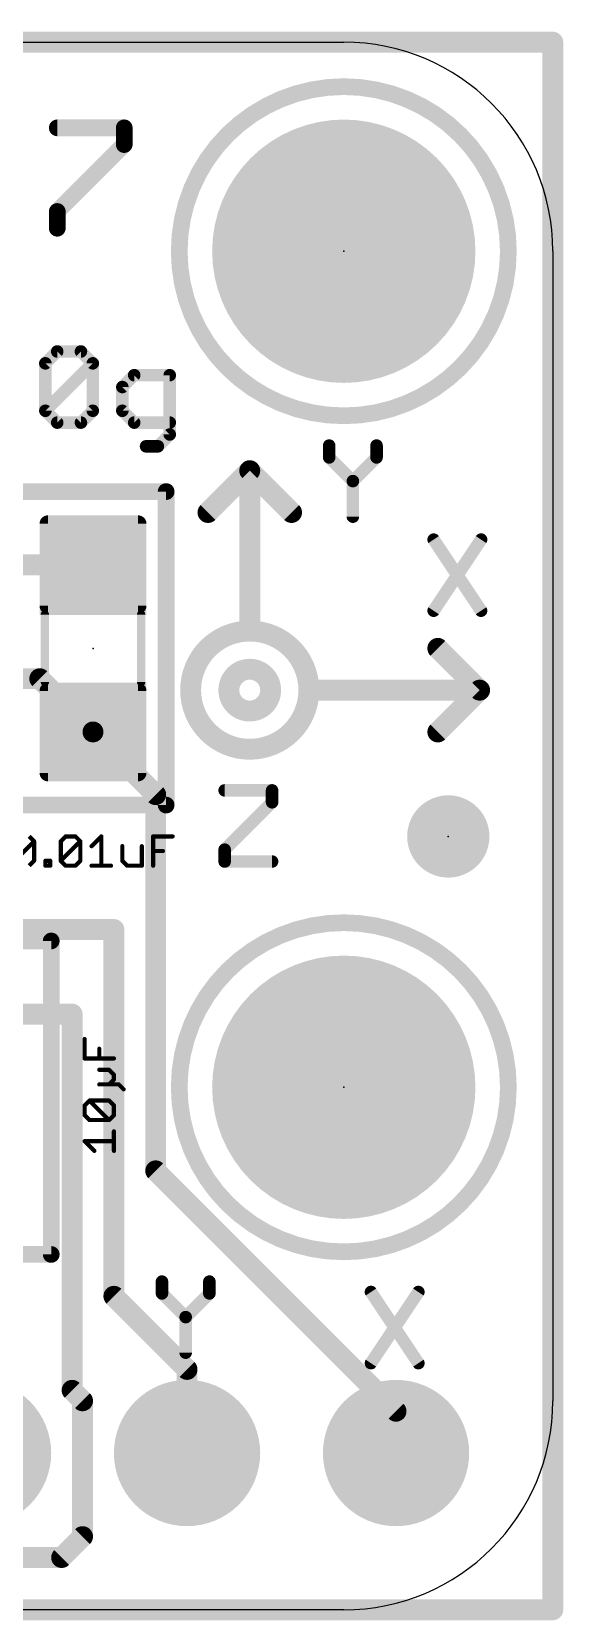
# Model space of a CAD drawing. Extents: x -1.8 to 17.6, y -13.6 to 5.7.
# Drawn here: x 11.09 to 17.55, y -13.56 to 5.74 of the extents above; entities that cross this region are included whole.
import ezdxf

# ---------------------------------------------------------------- set-up
doc = ezdxf.new("R2010")
doc.units = 0
for name, color, linetype in [('1', 12, 'CONTINUOUS'), ('16', 132, 'CONTINUOUS'), ('17', 110, 'CONTINUOUS'), ('20', 53, 'CONTINUOUS'), ('21', 40, 'CONTINUOUS'), ('23', 40, 'CONTINUOUS'), ('27', 253, 'CONTINUOUS'), ('51', 253, 'CONTINUOUS')]:
    doc.layers.add(name, color=color, linetype=linetype)

# ---------------------------------------------------------------- blocks, each defined once
blk = doc.blocks.new('RECT')
blk.add_solid([(-0.5, -0.5), (0.5, -0.5), (-0.5, 0.5), (0.5, 0.5)])
blk = doc.blocks.new('RECT192000X208000R17')
at = {"const_width": 0.102}
blk.add_lwpolyline([(0.549, -0.548), (0.549, 0.548, 0.4142), (0.498, 0.599), (-0.498, 0.599, 0.4142), (-0.549, 0.548), (-0.549, -0.548, 0.4142), (-0.498, -0.599), (0.498, -0.599, 0.4142)], format="xyb", close=True, dxfattribs=at)
blk.add_solid([(-0.5234, -0.5734), (0.5234, -0.5734), (-0.5234, 0.5734), (0.5234, 0.5734)])
blk = doc.blocks.new('PIE')
at = {"const_width": 0.5}
blk.add_lwpolyline([(0, -0.25, 1), (0, 0.25, 1), (0, -0.25)], format="xyb", dxfattribs=at)
blk = doc.blocks.new('ROUNDP')
at = {"const_width": 0.5}
blk.add_lwpolyline([(0, -0.25, 1), (0, 0.25, 1), (0, -0.25)], format="xyb", dxfattribs=at)

msp = doc.modelspace()

# ---------------------------------------------------------------- linework, layer by layer
at = {"layer": '1', "const_width": 0.254}
for points in [[(-1.6256, 5.6134), (17.4244, 5.6134)], [(17.4244, 5.6134), (17.4244, -13.4366)], [(10.9474, -0.7366), (11.8364, -0.7366)], [(9.3998, -2.1216), (11.1894, -2.1216)], [(11.1894, -2.1216), (11.8364, -2.7686)], [(11.8364, -2.7686), (12.5984, -3.5306)], [(12.5984, -3.5306), (12.5984, -8.1026)], [(8.6494, -5.1696), (12.0904, -5.1696)], [(12.0904, -5.1696), (12.0904, -9.6266)], [(11.5824, -6.1976), (10.4394, -6.1976)], [(11.5824, -10.7696), (11.5824, -6.1976)], [(12.5984, -8.1026), (15.5194, -11.0236)], [(12.0904, -9.6266), (12.9794, -10.5156)], [(12.9794, -10.5156), (12.9794, -11.5316)], [(11.5824, -10.7696), (11.7094, -10.8966)], [(11.7094, -10.8966), (11.7094, -12.5476)], [(15.5194, -11.0236), (15.5194, -11.5316)], [(11.7094, -12.5476), (11.4554, -12.8016)], [(11.4554, -12.8016), (4.0894, -12.8016)], [(17.4244, -13.4366), (-1.6256, -13.4366)]]:
    msp.add_lwpolyline(points, dxfattribs=at)
at = {"layer": '1', "const_width": 0.127}
for points in [[(17.4879, 5.6134, 1), (17.3609, 5.6134)], [(17.4244, 5.5499, 1), (17.4244, 5.6769)], [(11.8364, -0.8001, 1), (11.8364, -0.6731)], [(11.2343, -2.0767, 1), (11.1445, -2.1665)], [(11.1894, -2.1851, 1), (11.1894, -2.0581)], [(11.8813, -2.7237, 1), (11.7915, -2.8135)], [(11.7915, -2.8135, 1), (11.8813, -2.7237)], [(12.6619, -3.5306, 1), (12.5349, -3.5306)], [(12.5535, -3.5755, 1), (12.6433, -3.4857)], [(12.1539, -5.1696, 1), (12.0269, -5.1696)], [(12.0904, -5.2331, 1), (12.0904, -5.1061)], [(11.6459, -6.1976, 1), (11.5189, -6.1976)], [(11.5824, -6.2611, 1), (11.5824, -6.1341)], [(12.6433, -8.0577, 1), (12.5535, -8.1475)], [(12.5349, -8.1026, 1), (12.6619, -8.1026)], [(12.1353, -9.5817, 1), (12.0455, -9.6715)], [(12.0269, -9.6266, 1), (12.1539, -9.6266)], [(13.0429, -10.5156, 1), (12.9159, -10.5156)], [(12.9345, -10.5605, 1), (13.0243, -10.4707)], [(11.6273, -10.7247, 1), (11.5375, -10.8145)], [(11.5189, -10.7696, 1), (11.6459, -10.7696)], [(11.7729, -10.8966, 1), (11.6459, -10.8966)], [(11.6645, -10.9415, 1), (11.7543, -10.8517)], [(15.5829, -11.0236, 1), (15.4559, -11.0236)], [(15.4745, -11.0685, 1), (15.5643, -10.9787)], [(12.9159, -11.5316, 1), (13.0429, -11.5316)], [(15.4559, -11.5316, 1), (15.5829, -11.5316)], [(11.6459, -12.5476, 1), (11.7729, -12.5476)], [(11.7543, -12.5925, 1), (11.6645, -12.5027)], [(11.4105, -12.7567, 1), (11.5003, -12.8465)], [(11.4554, -12.8651, 1), (11.4554, -12.7381)], [(17.4244, -13.5001, 1), (17.4244, -13.3731)], [(17.3609, -13.4366, 1), (17.4879, -13.4366)]]:
    msp.add_lwpolyline(points, format="xyb", dxfattribs=at)
at = {"layer": '16', "const_width": 0.254}
for points in [[(-1.6256, 5.6134), (17.4244, 5.6134)], [(17.4244, 5.6134), (17.4244, -13.4366)], [(17.4244, -13.4366), (-1.6256, -13.4366)]]:
    msp.add_lwpolyline(points, dxfattribs=at)
at = {"layer": '16', "const_width": 0.127}
for points in [[(17.4879, 5.6134, 1), (17.3609, 5.6134)], [(17.4244, 5.5499, 1), (17.4244, 5.6769)], [(17.4244, -13.5001, 1), (17.4244, -13.3731)], [(17.3609, -13.4366, 1), (17.4879, -13.4366)]]:
    msp.add_lwpolyline(points, format="xyb", dxfattribs=at)
at = {"layer": '20'}
for p, q in [((0.9144, 5.6134), (14.8844, 5.6134)), ((17.4244, 3.0734), (17.4244, -10.8966)), ((14.8844, -13.4366), (0.9144, -13.4366))]:
    msp.add_line(p, q, dxfattribs=at)
for centre, start, end in [((14.8844, 3.0734), 0, 90), ((14.8844, -10.8966), 270, 0)]:
    msp.add_arc(centre, 2.54, start, end, dxfattribs=at)
at = {"layer": '21'}
for points, const_width in [([(14.8844, 1.0734, 1), (14.8844, 5.0734, 1), (14.8844, 1.0734)], 0.2032), ([(11.4023, 4.6238, 1), (11.4023, 4.5222)], 0.1016), ([(12.2666, 4.573, 1), (12.165, 4.573)], 0.1016), ([(12.2158, 4.5222, 1), (12.2158, 4.6238)], 0.1016), ([(12.2517, 4.3337, 1), (12.1799, 4.4056)], 0.1016), ([(12.165, 4.3697, 1), (12.2666, 4.3697)], 0.1016), ([(11.4531, 3.5562, 1), (11.3515, 3.5562)], 0.1016), ([(11.3664, 3.5921, 1), (11.4382, 3.5203)], 0.1016), ([(11.3515, 3.3528, 1), (11.4531, 3.3528)], 0.1016), ([(11.4015, 1.893, 1), (11.4015, 1.8168)], 0.0762), ([(11.4284, 1.828, 1), (11.3745, 1.8819)], 0.0762), ([(11.7165, 1.8819, 1), (11.6627, 1.828)], 0.0762), ([(11.6896, 1.8168, 1), (11.6896, 1.893)], 0.0762), ([(11.2955, 1.7109, 1), (11.2193, 1.7109)], 0.0762), ([(11.2305, 1.7378, 1), (11.2844, 1.6839)], 0.0762), ([(11.8718, 1.7109, 1), (11.7956, 1.7109)], 0.0762), ([(11.8606, 1.6839, 1), (11.8067, 1.7378)], 0.0762), ([(11.8067, 1.6839, 1), (11.8606, 1.7378)], 0.0762), ([(12.337, 1.6049, 1), (12.337, 1.5287)], 0.0762), ([(12.3639, 1.5399, 1), (12.3101, 1.5938)], 0.0762), ([(12.8073, 1.5668, 1), (12.7311, 1.5668)], 0.0762), ([(12.7692, 1.5287, 1), (12.7692, 1.6049)], 0.0762), ([(12.231, 1.4228, 1), (12.1548, 1.4228)], 0.0762), ([(12.166, 1.4497, 1), (12.2199, 1.3958)], 0.0762), ([(11.2844, 1.1616, 1), (11.2305, 1.1077)], 0.0762), ([(11.2305, 1.1616, 1), (11.2844, 1.1077)], 0.0762), ([(11.2193, 1.1347, 1), (11.2955, 1.1347)], 0.0762), ([(11.7956, 1.1347, 1), (11.8718, 1.1347)], 0.0762), ([(11.8606, 1.1077, 1), (11.8067, 1.1616)], 0.0762), ([(12.2199, 1.1616, 1), (12.166, 1.1077)], 0.0762), ([(12.1548, 1.1347, 1), (12.231, 1.1347)], 0.0762), ([(11.4015, 1.0287, 1), (11.4015, 0.9525)], 0.0762), ([(11.3745, 0.9637, 1), (11.4284, 1.0175)], 0.0762), ([(11.6627, 1.0175, 1), (11.7165, 0.9637)], 0.0762), ([(11.6896, 0.9525, 1), (11.6896, 1.0287)], 0.0762), ([(12.337, 1.0287, 1), (12.337, 0.9525)], 0.0762), ([(12.3101, 0.9637, 1), (12.3639, 1.0175)], 0.0762), ([(12.7692, 0.9525, 1), (12.7692, 1.0287)], 0.0762), ([(12.4811, 0.7406, 1), (12.4811, 0.6644)], 0.0762), ([(12.6251, 0.6644, 1), (12.6251, 0.7406)], 0.0762), ([(12.7311, 0.8465, 1), (12.8073, 0.8465)], 0.0762), ([(12.7961, 0.8196, 1), (12.7422, 0.8735)], 0.0762), ([(14.7447, 0.7119, 1), (14.6685, 0.7119)], 0.0762), ([(15.3209, 0.7119, 1), (15.2447, 0.7119)], 0.0762), ([(12.5982, 0.7294, 1), (12.6521, 0.6755)], 0.0762), ([(14.7335, 0.5948, 1), (14.6797, 0.5409)], 0.0762), ([(14.6685, 0.5679, 1), (14.7447, 0.5679)], 0.0762), ([(15.2447, 0.5679, 1), (15.3209, 0.5679)], 0.0762), ([(15.3098, 0.5409, 1), (15.2559, 0.5948)], 0.0762), ([(13.8049, 0.4064, 1), (13.6779, 0.4064)], 0.127), ([(13.7863, 0.4513, 1), (13.6965, 0.3615)], 0.127), ([(13.7863, 0.3615, 1), (13.6965, 0.4513)], 0.127), ([(12.7762, 0.1524, 1), (12.6746, 0.1524)], 0.1016), ([(12.7254, 0.1016, 1), (12.7254, 0.2032)], 0.1016), ([(15.0328, 0.2798, 1), (14.9566, 0.2798)], 0.0762), ([(14.9678, 0.3067, 1), (15.0217, 0.2528)], 0.0762), ([(14.9678, 0.2528, 1), (15.0217, 0.3067)], 0.0762), ([(13.1885, -0.0567, 1), (13.2783, -0.1465)], 0.127), ([(14.2045, -0.1465, 1), (14.2943, -0.0567)], 0.127), ([(14.9566, -0.1524, 1), (15.0328, -0.1524)], 0.0762), ([(16.0083, -0.4099, 1), (15.9449, -0.4522)], 0.0762), ([(16.5845, -0.4522, 1), (16.5211, -0.4099)], 0.0762), ([(15.9449, -1.2743, 1), (16.0083, -1.3165)], 0.0762), ([(16.5211, -1.3165, 1), (16.5845, -1.2743)], 0.0762), ([(13.7414, -2.979, 1), (13.7414, -1.5422, 1), (13.7414, -2.979)], 0.254), ([(13.6779, -1.4986, 1), (13.8049, -1.4986)], 0.127), ([(16.0723, -1.7077, 1), (15.9825, -1.7975)], 0.127), ([(13.7414, -2.5146, 1), (13.7414, -2.0066, 1), (13.7414, -2.5146)], 0.254), ([(14.5034, -2.1971, 1), (14.5034, -2.3241)], 0.127), ([(16.5803, -2.3055, 1), (16.4905, -2.2157)], 0.127), ([(16.4905, -2.3055, 1), (16.5803, -2.2157)], 0.127), ([(16.5354, -2.3241, 1), (16.5354, -2.1971)], 0.127), ([(15.9825, -2.7237, 1), (16.0723, -2.8135)], 0.127), ([(13.4366, -3.441, 1), (13.4366, -3.5172)], 0.0762), ([(14.0509, -3.4791, 1), (13.9747, -3.4791)], 0.0762), ([(14.0128, -3.5172, 1), (14.0128, -3.441)], 0.0762), ([(12.6746, -3.6576, 1), (12.7762, -3.6576)], 0.1016), ([(12.7254, -3.7084, 1), (12.7254, -3.6068)], 0.1016), ([(13.9747, -3.6231, 1), (14.0509, -3.6231)], 0.0762), ([(14.0398, -3.6501, 1), (13.9859, -3.5962)], 0.0762), ([(13.4747, -4.1993, 1), (13.3985, -4.1993)], 0.0762), ([(13.4097, -4.1724, 1), (13.4635, -4.2263)], 0.0762), ([(13.4366, -4.3053, 1), (13.4366, -4.3815)], 0.0762), ([(13.3985, -4.3434, 1), (13.4747, -4.3434)], 0.0762), ([(14.0128, -4.3815, 1), (14.0128, -4.3053)], 0.0762), ([(14.8844, -9.0866, 1), (14.8844, -5.0866, 1), (14.8844, -9.0866)], 0.2032), ([(11.3792, -5.3086, 1), (11.2776, -5.3086)], 0.1016), ([(11.3284, -5.3594, 1), (11.3284, -5.2578)], 0.1016), ([(11.2776, -9.1186, 1), (11.3792, -9.1186)], 0.1016), ([(11.3284, -9.1694, 1), (11.3284, -9.0678)], 0.1016), ([(12.7127, -9.4481, 1), (12.6365, -9.4481)], 0.0762), ([(13.2889, -9.4481, 1), (13.2127, -9.4481)], 0.0762), ([(12.7015, -9.5652, 1), (12.6477, -9.6191)], 0.0762), ([(12.6365, -9.5921, 1), (12.7127, -9.5921)], 0.0762), ([(13.2127, -9.5921, 1), (13.2889, -9.5921)], 0.0762), ([(13.2778, -9.6191, 1), (13.2239, -9.5652)], 0.0762), ([(15.2463, -9.5539, 1), (15.1829, -9.5962)], 0.0762), ([(15.8225, -9.5962, 1), (15.7591, -9.5539)], 0.0762), ([(13.0008, -9.8802, 1), (12.9246, -9.8802)], 0.0762), ([(12.9358, -9.8533, 1), (12.9897, -9.9072)], 0.0762), ([(12.9358, -9.9072, 1), (12.9897, -9.8533)], 0.0762), ([(12.9246, -10.3124, 1), (13.0008, -10.3124)], 0.0762), ([(15.1829, -10.4183, 1), (15.2463, -10.4605)], 0.0762), ([(15.7591, -10.4605, 1), (15.8225, -10.4183)], 0.0762)]:
    msp.add_lwpolyline(points, format="xyb", dxfattribs=dict(at, const_width=const_width))
for points, const_width in [([(11.4023, 4.573), (12.2158, 4.573)], 0.2032), ([(12.2158, 4.573), (12.2158, 4.3697)], 0.2032), ([(12.2158, 4.3697), (11.4023, 3.5562)], 0.2032), ([(11.4023, 3.5562), (11.4023, 3.3528)], 0.2032), ([(11.2574, 1.7109), (11.4015, 1.8549)], 0.1524), ([(11.4015, 1.8549), (11.6896, 1.8549)], 0.1524), ([(11.6896, 1.8549), (11.8337, 1.7109)], 0.1524), ([(11.2574, 1.1347), (11.2574, 1.7109)], 0.1524), ([(11.2574, 1.1347), (11.8337, 1.7109)], 0.1524), ([(11.8337, 1.7109), (11.8337, 1.1347)], 0.1524), ([(12.337, 1.5668), (12.1929, 1.4228)], 0.1524), ([(12.7692, 1.5668), (12.337, 1.5668)], 0.1524), ([(12.7692, 0.8465), (12.7692, 1.5668)], 0.1524), ([(12.1929, 1.4228), (12.1929, 1.1347)], 0.1524), ([(11.4015, 0.9906), (11.2574, 1.1347)], 0.1524), ([(11.8337, 1.1347), (11.6896, 0.9906)], 0.1524), ([(12.1929, 1.1347), (12.337, 0.9906)], 0.1524), ([(11.6896, 0.9906), (11.4015, 0.9906)], 0.1524), ([(12.337, 0.9906), (12.7692, 0.9906)], 0.1524), ([(12.4811, 0.7025), (12.6251, 0.7025)], 0.1524), ([(12.6251, 0.7025), (12.7692, 0.8465)], 0.1524), ([(14.7066, 0.7119), (14.7066, 0.5679)], 0.1524), ([(15.2828, 0.5679), (15.2828, 0.7119)], 0.1524), ([(14.7066, 0.5679), (14.9947, 0.2798)], 0.1524), ([(14.9947, 0.2798), (15.2828, 0.5679)], 0.1524), ([(13.7414, 0.4064), (13.2334, -0.1016)], 0.254), ([(13.7414, -1.4986), (13.7414, 0.4064)], 0.254), ([(13.7414, 0.4064), (14.2494, -0.1016)], 0.254), ([(10.9474, 0.1524), (12.7254, 0.1524)], 0.2032), ([(12.7254, 0.1524), (12.7254, -3.6576)], 0.2032), ([(14.9947, 0.2798), (14.9947, -0.1524)], 0.1524), ([(15.9766, -0.4311), (16.5528, -1.2954)], 0.1524), ([(16.5528, -0.4311), (15.9766, -1.2954)], 0.1524), ([(16.0274, -1.7526), (16.5354, -2.2606)], 0.254), ([(14.5034, -2.2606), (16.5354, -2.2606)], 0.254), ([(16.5354, -2.2606), (16.0274, -2.7686)], 0.254), ([(13.4366, -3.4791), (14.0128, -3.4791)], 0.1524), ([(14.0128, -3.4791), (14.0128, -3.6231)], 0.1524), ([(12.7254, -3.6576), (10.9474, -3.6576)], 0.2032), ([(14.0128, -3.6231), (13.4366, -4.1993)], 0.1524), ([(13.4366, -4.1993), (13.4366, -4.3434)], 0.1524), ([(13.4366, -4.3434), (14.0128, -4.3434)], 0.1524), ([(9.5504, -5.3086), (11.3284, -5.3086)], 0.2032), ([(11.3284, -5.3086), (11.3284, -9.1186)], 0.2032), ([(11.3284, -9.1186), (9.5504, -9.1186)], 0.2032), ([(12.6746, -9.4481), (12.6746, -9.5921)], 0.1524), ([(13.2508, -9.5921), (13.2508, -9.4481)], 0.1524), ([(12.6746, -9.5921), (12.9627, -9.8802)], 0.1524), ([(12.9627, -9.8802), (13.2508, -9.5921)], 0.1524), ([(15.2146, -9.5751), (15.7908, -10.4394)], 0.1524), ([(15.7908, -9.5751), (15.2146, -10.4394)], 0.1524), ([(12.9627, -9.8802), (12.9627, -10.3124)], 0.1524)]:
    msp.add_lwpolyline(points, dxfattribs=dict(at, const_width=const_width))
at = {"layer": '23'}
for p in [(14.8844, 3.0734), (11.8364, -1.7526), (16.1544, -4.0386), (14.8844, -7.0866)]:
    msp.add_point(p, dxfattribs=at)
at = {"layer": '27', "const_width": 0.0508}
for points in [[(11.061, -4.0383), (11.1203, -4.0976)], [(11.4444, -4.0976), (11.5037, -4.0383)], [(11.5037, -4.0383), (11.6223, -4.0383)], [(11.6223, -4.0383), (11.6816, -4.0976)], [(11.8186, -4.1569), (11.9372, -4.0383)], [(11.9372, -4.0383), (11.9372, -4.3942)], [(12.567, -4.3942), (12.567, -4.0383)], [(12.567, -4.0383), (12.8043, -4.0383)], [(10.8831, -4.3349), (11.1203, -4.0976)], [(11.1203, -4.0976), (11.1203, -4.3349)], [(11.4444, -4.3349), (11.4444, -4.0976)], [(11.4444, -4.3349), (11.6816, -4.0976)], [(11.6816, -4.0976), (11.6816, -4.3349)], [(12.1928, -4.1569), (12.1928, -4.3349)], [(12.4301, -4.3942), (12.4301, -4.1569)], [(12.567, -4.2163), (12.6856, -4.2163)], [(11.1203, -4.3349), (11.061, -4.3942)], [(11.2573, -4.3942), (11.2573, -4.3349)], [(11.2573, -4.3349), (11.3166, -4.3349)], [(11.3166, -4.3942), (11.2573, -4.3942)], [(11.3166, -4.3349), (11.3166, -4.3942)], [(11.5037, -4.3942), (11.4444, -4.3349)], [(11.6223, -4.3942), (11.5037, -4.3942)], [(11.6816, -4.3349), (11.6223, -4.3942)], [(11.8186, -4.3942), (12.0558, -4.3942)], [(12.1928, -4.3349), (12.2521, -4.3942)], [(12.2521, -4.3942), (12.4301, -4.3942)], [(11.7345, -6.737), (11.7345, -6.4997)], [(12.0904, -6.737), (11.7345, -6.737)], [(11.9124, -6.737), (11.9124, -6.6184)], [(12.0311, -6.874), (11.9124, -6.874)], [(12.0904, -6.9333), (12.0311, -6.874)], [(12.0904, -6.9926), (12.0904, -6.9333)], [(11.9124, -7.0519), (12.0311, -7.0519)], [(12.0311, -7.0519), (12.0904, -6.9926)], [(12.0311, -7.0519), (12.1497, -7.0519)], [(12.1497, -7.0519), (12.209, -7.1112)], [(11.7345, -7.3075), (11.7938, -7.2482)], [(11.7345, -7.4261), (11.7345, -7.3075)], [(11.7938, -7.2482), (12.0311, -7.2482)], [(12.0311, -7.4854), (11.7938, -7.2482)], [(12.0311, -7.2482), (12.0904, -7.3075)], [(12.0904, -7.3075), (12.0904, -7.4261)], [(11.7938, -7.4854), (11.7345, -7.4261)], [(12.0311, -7.4854), (11.7938, -7.4854)], [(12.0904, -7.4261), (12.0311, -7.4854)], [(11.8531, -7.8596), (11.7345, -7.741)], [(11.7345, -7.741), (12.0904, -7.741)], [(12.0904, -7.8596), (12.0904, -7.6224)]]:
    msp.add_lwpolyline(points, dxfattribs=at)
at = {"layer": '27', "const_width": 0.0254}
for points in [[(11.5037, -4.0256, 1), (11.5037, -4.051)], [(11.5127, -4.0473, 1), (11.4947, -4.0293)], [(11.6313, -4.0293, 1), (11.6133, -4.0473)], [(11.6223, -4.051, 1), (11.6223, -4.0256)], [(11.9499, -4.0383, 1), (11.9245, -4.0383)], [(11.9462, -4.0473, 1), (11.9282, -4.0293)], [(12.5797, -4.0383, 1), (12.5543, -4.0383)], [(12.567, -4.0256, 1), (12.567, -4.051)], [(12.8043, -4.051, 1), (12.8043, -4.0256)], [(11.133, -4.0976, 1), (11.1076, -4.0976)], [(11.1293, -4.1066, 1), (11.1113, -4.0886)], [(11.1113, -4.1066, 1), (11.1293, -4.0886)], [(11.4571, -4.0976, 1), (11.4317, -4.0976)], [(11.4354, -4.0886, 1), (11.4533, -4.1066)], [(11.6943, -4.0976, 1), (11.6689, -4.0976)], [(11.6906, -4.1066, 1), (11.6727, -4.0886)], [(11.6727, -4.1066, 1), (11.6906, -4.0886)], [(11.8096, -4.148, 1), (11.8276, -4.1659)], [(12.2055, -4.1569, 1), (12.1801, -4.1569)], [(12.4428, -4.1569, 1), (12.4174, -4.1569)], [(12.567, -4.2036, 1), (12.567, -4.229)], [(12.6856, -4.229, 1), (12.6856, -4.2036)], [(11.1076, -4.3349, 1), (11.133, -4.3349)], [(11.1293, -4.3439, 1), (11.1113, -4.3259)], [(11.27, -4.3349, 1), (11.2446, -4.3349)], [(11.2573, -4.3222, 1), (11.2573, -4.3476)], [(11.2573, -4.3815, 1), (11.2573, -4.4069)], [(11.2446, -4.3942, 1), (11.27, -4.3942)], [(11.3293, -4.3349, 1), (11.3039, -4.3349)], [(11.3039, -4.3942, 1), (11.3293, -4.3942)], [(11.3166, -4.3476, 1), (11.3166, -4.3222)], [(11.3166, -4.4069, 1), (11.3166, -4.3815)], [(11.4533, -4.3259, 1), (11.4354, -4.3439)], [(11.4354, -4.3259, 1), (11.4533, -4.3439)], [(11.4317, -4.3349, 1), (11.4571, -4.3349)], [(11.5037, -4.3815, 1), (11.5037, -4.4069)], [(11.4947, -4.4032, 1), (11.5127, -4.3852)], [(11.6133, -4.3852, 1), (11.6313, -4.4032)], [(11.6223, -4.4069, 1), (11.6223, -4.3815)], [(11.6689, -4.3349, 1), (11.6943, -4.3349)], [(11.6906, -4.3439, 1), (11.6727, -4.3259)], [(11.8186, -4.3815, 1), (11.8186, -4.4069)], [(11.9245, -4.3942, 1), (11.9499, -4.3942)], [(12.0558, -4.4069, 1), (12.0558, -4.3815)], [(12.2018, -4.3259, 1), (12.1838, -4.3439)], [(12.1801, -4.3349, 1), (12.2055, -4.3349)], [(12.2521, -4.3815, 1), (12.2521, -4.4069)], [(12.2431, -4.4032, 1), (12.2611, -4.3852)], [(12.4174, -4.3942, 1), (12.4428, -4.3942)], [(12.4301, -4.4069, 1), (12.4301, -4.3815)], [(12.5543, -4.3942, 1), (12.5797, -4.3942)], [(11.7472, -6.4997, 1), (11.7218, -6.4997)], [(11.7345, -6.7243, 1), (11.7345, -6.7497)], [(11.7218, -6.737, 1), (11.7472, -6.737)], [(11.9252, -6.6184, 1), (11.8997, -6.6184)], [(11.8997, -6.737, 1), (11.9252, -6.737)], [(12.0904, -6.7497, 1), (12.0904, -6.7243)], [(11.9124, -6.8613, 1), (11.9124, -6.8867)], [(12.0401, -6.865, 1), (12.0221, -6.8829)], [(12.0311, -6.8867, 1), (12.0311, -6.8613)], [(12.1031, -6.9333, 1), (12.0777, -6.9333)], [(12.0814, -6.9422, 1), (12.0994, -6.9243)], [(11.9124, -7.0392, 1), (11.9124, -7.0646)], [(12.0311, -7.0392, 1), (12.0311, -7.0646)], [(12.0221, -7.0429, 1), (12.0401, -7.0609)], [(12.0311, -7.0646, 1), (12.0311, -7.0392)], [(12.0777, -6.9926, 1), (12.1031, -6.9926)], [(12.0994, -7.0016, 1), (12.0814, -6.9836)], [(12.1587, -7.0429, 1), (12.1407, -7.0609)], [(12.1497, -7.0646, 1), (12.1497, -7.0392)], [(12.2001, -7.1202, 1), (12.218, -7.1022)], [(11.7472, -7.3075, 1), (11.7218, -7.3075)], [(11.7255, -7.2985, 1), (11.7435, -7.3165)], [(11.7938, -7.2355, 1), (11.7938, -7.2609)], [(11.8028, -7.2392, 1), (11.7848, -7.2571)], [(11.8028, -7.2571, 1), (11.7848, -7.2392)], [(12.0401, -7.2392, 1), (12.0221, -7.2571)], [(12.0311, -7.2609, 1), (12.0311, -7.2355)], [(12.1031, -7.3075, 1), (12.0777, -7.3075)], [(12.0814, -7.3165, 1), (12.0994, -7.2985)], [(11.7435, -7.4171, 1), (11.7255, -7.4351)], [(11.7218, -7.4261, 1), (11.7472, -7.4261)], [(11.7938, -7.4727, 1), (11.7938, -7.4981)], [(11.7848, -7.4944, 1), (11.8028, -7.4764)], [(12.0221, -7.4764, 1), (12.0401, -7.4944)], [(12.0221, -7.4944, 1), (12.0401, -7.4764)], [(12.0311, -7.4981, 1), (12.0311, -7.4727)], [(12.0777, -7.4261, 1), (12.1031, -7.4261)], [(12.0994, -7.4351, 1), (12.0814, -7.4171)], [(11.7435, -7.732, 1), (11.7255, -7.75)], [(11.7345, -7.7283, 1), (11.7345, -7.7537)], [(12.1031, -7.6224, 1), (12.0777, -7.6224)], [(12.0904, -7.7537, 1), (12.0904, -7.7283)], [(11.8442, -7.8686, 1), (11.8621, -7.8507)], [(12.0777, -7.8596, 1), (12.1031, -7.8596)]]:
    msp.add_lwpolyline(points, format="xyb", dxfattribs=at)
at = {"layer": '51', "const_width": 0.1016}
for points in [[(11.2514, -2.1626), (11.2514, -1.3426)], [(12.4214, -2.1626), (12.4214, -1.3426)]]:
    msp.add_lwpolyline(points, dxfattribs=at)
at = {"layer": '51', "const_width": 0.0508}
for points in [[(11.2768, -1.3426, 1), (11.226, -1.3426)], [(12.4468, -1.3426, 1), (12.396, -1.3426)], [(11.226, -2.1626, 1), (11.2768, -2.1626)], [(12.396, -2.1626, 1), (12.4468, -2.1626)]]:
    msp.add_lwpolyline(points, format="xyb", dxfattribs=at)

# ---------------------------------------------------------------- block references
at = {"layer": '1', "rotation": 90}
for p in [(11.8364, -0.7366), (11.8364, -2.7686)]:
    msp.add_blockref('RECT192000X208000R17', p, dxfattribs=at)
at = {"layer": '1'}
msp.add_blockref('PIE', (16.1544, -4.0386), dxfattribs=at)
at = {"layer": '17', "xscale": 3.2, "yscale": 3.2}
for p in [(14.8844, 3.0734), (14.8844, 3.0734), (14.8844, -7.0866), (14.8844, -7.0866)]:
    msp.add_blockref('ROUNDP', p, dxfattribs=at)
at = {"layer": '17', "xscale": 1.778, "yscale": 1.778, "rotation": 90}
for p in [(10.4394, -11.5316), (10.4394, -11.5316), (12.9794, -11.5316), (12.9794, -11.5316), (15.5194, -11.5316), (15.5194, -11.5316)]:
    msp.add_blockref('ROUNDP', p, dxfattribs=at)
at = {"layer": '51', "xscale": 0.65, "yscale": 1.3, "rotation": 90}
for p in [(11.8364, -1.0212), (11.8364, -2.4944)]:
    msp.add_blockref('RECT', p, dxfattribs=at)
at = {"layer": '51', "xscale": 0.508, "yscale": 0.508}
for p in [(12.9794, -11.5316), (15.5194, -11.5316)]:
    msp.add_blockref('RECT', p, dxfattribs=at)

doc.saveas('drawing.dxf')
